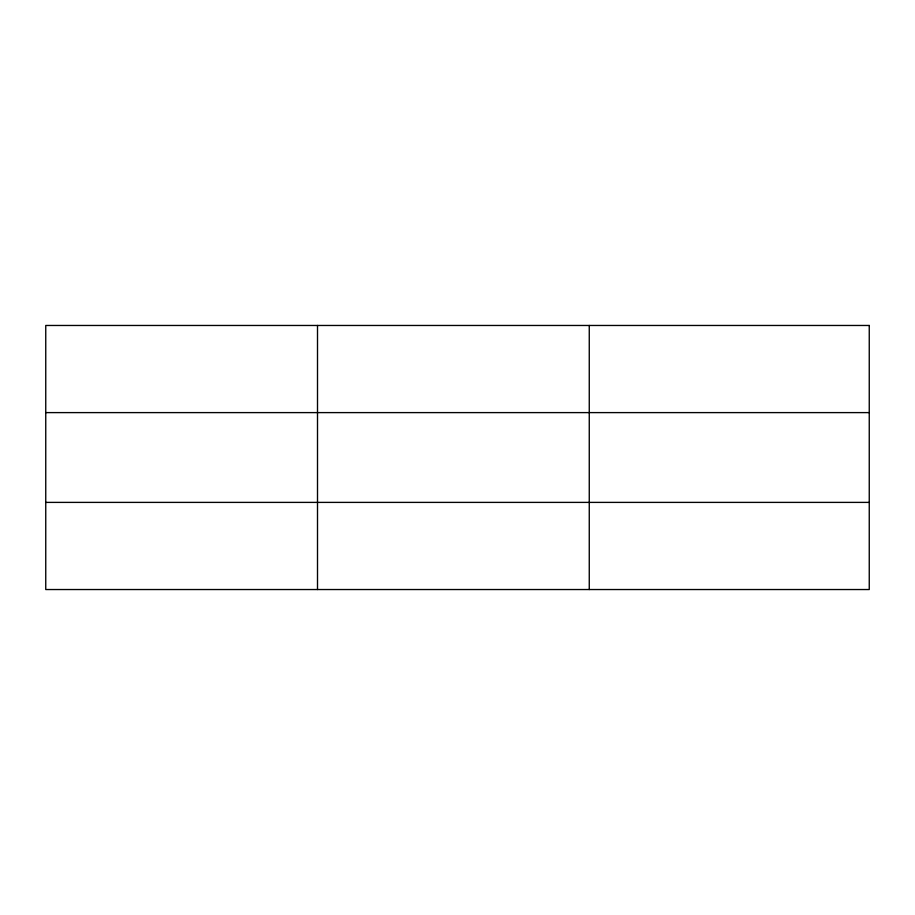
<?xml version="1.0" encoding="UTF-8"?>
<svg xmlns="http://www.w3.org/2000/svg" width="915" height="915" viewBox="0 0 915 915"><rect width="100%" height="100%" fill="white"/><g stroke="black" fill="none" stroke-linecap="round" stroke-linejoin="round"><path stroke-width="1.37" d="M317.505 325.466L317.505 589.535M589.26 325.466L589.26 589.535M45.75 412.608L869.25 412.608M45.75 502.392L869.25 502.392M869.25 325.466L869.25 589.535L45.75 589.535L45.75 325.466L869.25 325.466"/></g></svg>
